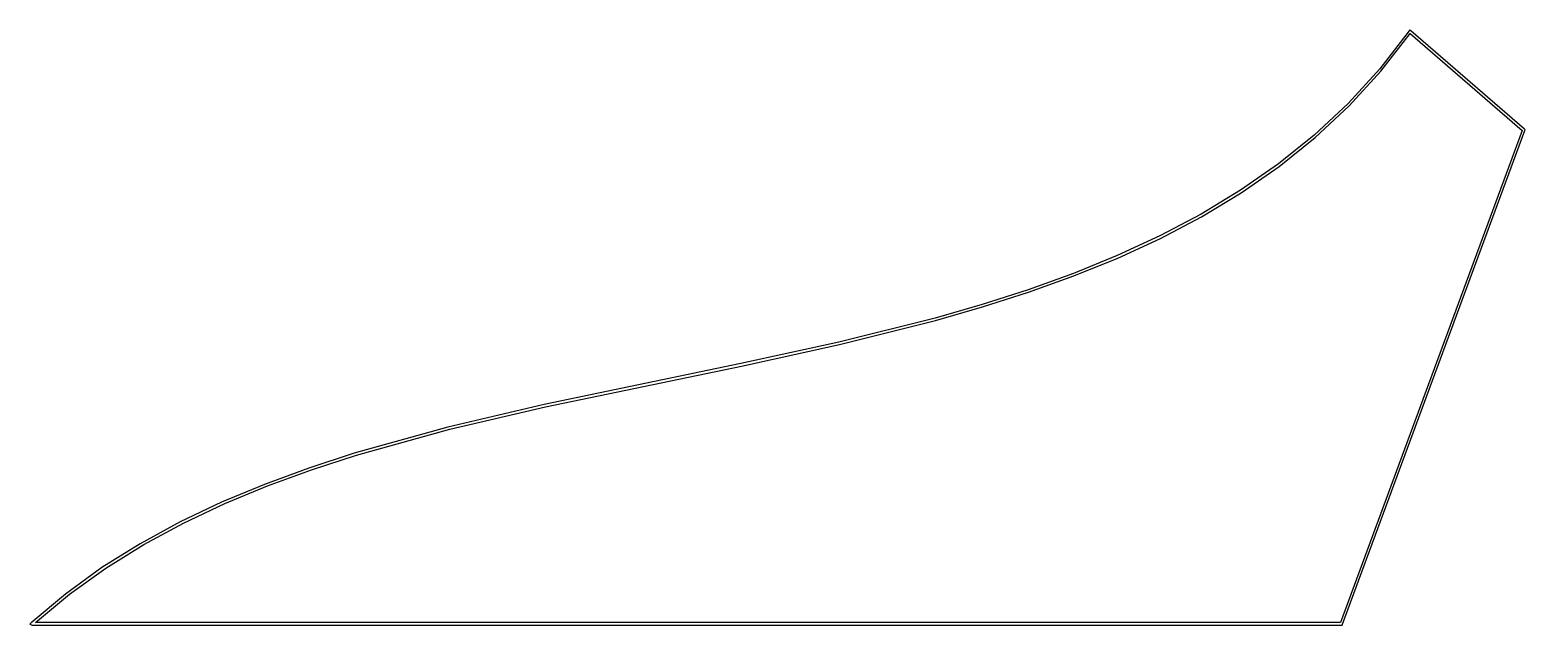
# Model space of a CAD drawing. Extents: x 0 to 161, y 0 to 64.
import ezdxf

# ---------------------------------------------------------------- set-up
doc = ezdxf.new("R2010")
doc.units = 0

msp = doc.modelspace()

# ---------------------------------------------------------------- linework, layer by layer
at = {"layer": 'Layer 1'}
for p, q in [((148.03405, 63.835845), (144.885879, 59.774256)), ((145.003725, 59.501632), (148.166, 63.5629)), ((148.125, 63.9516), (148.03405, 63.835845)), ((148.125064, 63.951724), (148.125, 63.9516)), ((148.232551, 63.852505), (148.125064, 63.951724)), ((148.166, 63.5629), (160.188, 53.1449)), ((148.166, 63.5629), (148.166, 63.5629)), ((160.436451, 53.285705), (148.232551, 63.852505)), ((144.885879, 59.774256), (141.48704, 56.052241)), ((141.591784, 55.780055), (145.003725, 59.501632)), ((141.48704, 56.052241), (137.853051, 52.649239)), ((137.945752, 52.3776), (141.591784, 55.780055)), ((160.188, 53.1449), (140.6667, 0.2531)), ((140.882124, 0.079677), (160.469524, 53.136877)), ((160.502596, 53.21956), (160.436451, 53.285705)), ((160.469524, 53.136877), (160.502596, 53.21956)), ((137.853051, 52.649239), (133.999432, 49.544686)), ((134.081206, 49.273702), (137.945752, 52.3776)), ((133.999432, 49.544686), (129.941705, 46.718018)), ((130.013722, 46.447791), (134.081206, 49.273702)), ((129.941705, 46.718018), (125.695387, 44.148672)), ((125.758876, 43.879301), (130.013722, 46.447791)), ((125.695387, 44.148672), (121.275999, 41.816085)), ((121.332243, 41.547664), (125.758876, 43.879301)), ((121.275999, 41.816085), (116.699062, 39.699695)), ((116.7494, 39.432313), (121.332243, 41.547664)), ((116.699062, 39.699695), (111.980095, 37.778937)), ((112.025923, 37.51268), (116.7494, 39.432313)), ((111.980095, 37.778937), (107.134617, 36.033249)), ((107.177387, 35.768198), (112.025923, 37.51268)), ((107.134617, 36.033249), (102.178149, 34.442068)), ((102.219368, 34.178299), (107.177387, 35.768198)), ((102.178149, 34.442068), (97.126211, 32.984829)), ((97.167444, 32.722417), (102.219368, 34.178299)), ((97.126211, 32.984829), (86.798002, 30.38993)), ((86.844179, 30.130431), (97.167444, 32.722417)), ((86.798002, 30.38993), (76.27415, 28.084045)), ((76.3322, 27.8277), (86.844179, 30.130431)), ((76.27415, 28.084045), (55.139543, 23.680482)), ((55.29732, 23.442416), (76.3322, 27.8277)), ((55.139543, 23.680482), (44.779071, 21.251996)), ((44.991554, 21.027957), (55.29732, 23.442416)), ((44.779071, 21.251996), (34.723025, 18.451627)), ((34.990513, 18.249475), (44.991554, 21.027957)), ((34.723025, 18.451627), (29.848193, 16.86025)), ((30.142609, 16.673065), (34.990513, 18.249475)), ((29.848193, 16.86025), (25.096306, 15.113818)), ((25.4169, 14.944858), (30.142609, 16.673065)), ((25.096306, 15.113818), (20.482977, 13.191635)), ((20.828726, 13.04459), (25.4169, 14.944858)), ((20.482977, 13.191635), (16.023818, 11.073007)), ((16.393423, 10.951997), (20.828726, 13.04459)), ((16.023818, 11.073007), (11.734444, 8.737239)), ((12.126331, 8.646815), (16.393423, 10.951997)), ((11.734444, 8.737239), (7.630465, 6.163636)), ((8.042788, 6.108781), (12.126331, 8.646815)), ((7.630465, 6.163636), (3.727496, 3.331503)), ((4.158132, 3.31763), (8.042788, 6.108781)), ((3.727496, 3.331503), (0.04115, 0.220145)), ((0.4877, 0.2531), (4.158132, 3.31763)), ((0.04115, 0.220145), (-0.09941, 0.087853)), ((-0.09941, 0.087853), (0.074223, 0.005144)), ((0.074223, 0.005144), (0.099027, -0.01126)), ((140.6667, 0.2531), (0.4877, 0.2531)), ((140.849051, -0.01126), (140.882124, 0.079677)), ((0.099027, -0.01126), (0.1321, -0.01126)), ((0.1321, -0.01126), (140.7581, -0.01126)), ((140.7581, -0.01126), (140.849051, -0.01126))]:
    msp.add_line(p, q, dxfattribs=at)

doc.saveas('drawing.dxf')
